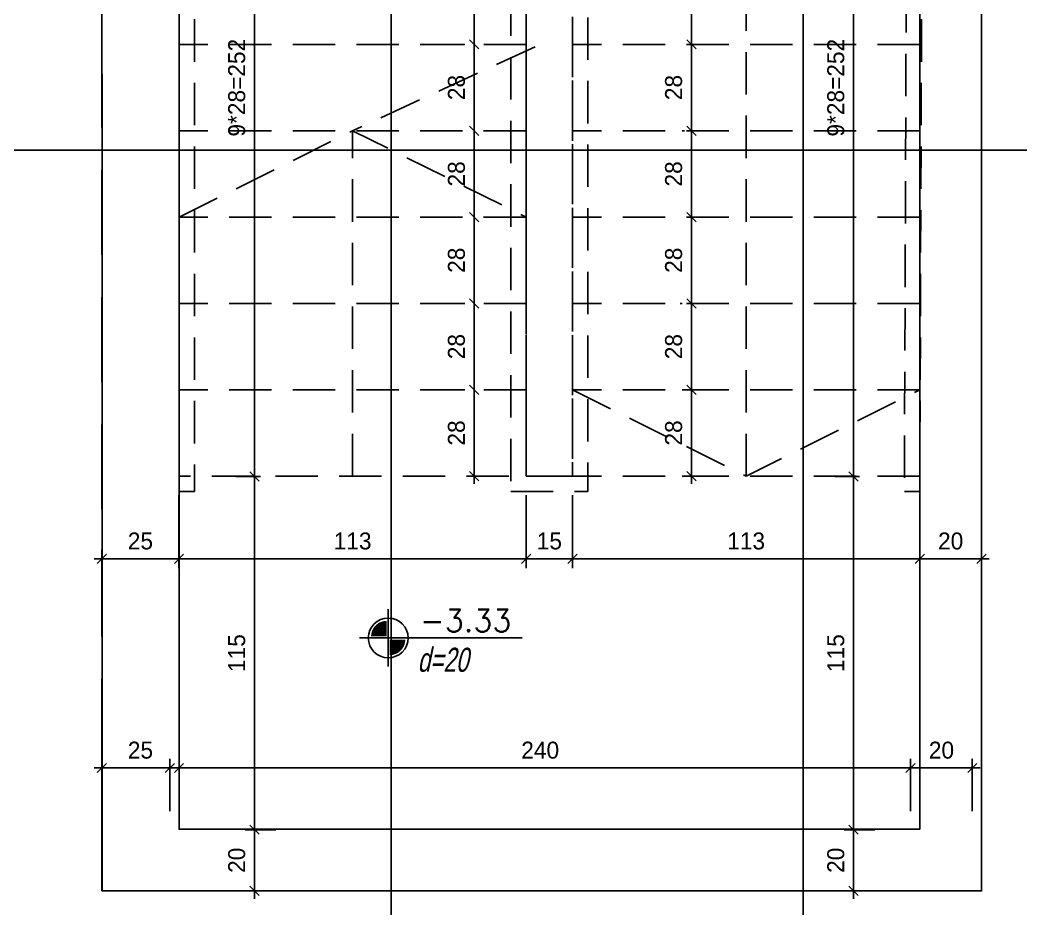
# Model space of a CAD drawing. Header units: inches. Extents: x -5298 to 11252, y 8210 to 22495.
# Drawn here: x 10126.1 to 10450.4, y 12667.8 to 12956 of the extents above; entities that cross this region are included whole.
import ezdxf
from ezdxf.enums import TextEntityAlignment as Align

# ---------------------------------------------------------------- set-up
doc = ezdxf.new("R2010")
doc.units = ezdxf.units.IN
doc.header["$LTSCALE"] = 55
doc.header["$MEASUREMENT"] = 0
doc.linetypes.add('DASHED2', pattern=[0.375, 0.25, -0.125])
doc.linetypes.add('HIDDEN', pattern=[0.375, 0.25, -0.125])
doc.layers.get('Defpoints').update_dxf_attribs({"color": 40})
for name, color, linetype in [('BEAM', 3, 'Continuous'), ('D7', 2, 'Continuous'), ('dim', 2, 'Continuous'), ('dim-50-v', 2, 'Continuous'), ('ENG_beton nifsak', 4, 'Continuous'), ('ENG_beton ole', 3, 'DASHED2'), ('V', 1, 'Continuous')]:
    doc.layers.add(name, color=color, linetype=linetype)
doc.styles.add('AA', font='hebtxt', dxfattribs={"width": 0.8, "oblique": 8})
doc.styles.add('HEBTXT', font='hebtxt-weld.shx')
doc.styles.add('ROMANS', font='romans')
doc.dimstyles.new('25', dxfattribs={"dimtxt": 5.5, "dimasz": 3, "dimexe": 3, "dimexo": 6, "dimgap": 3, "dimtad": 1, "dimdec": 0, "dimrnd": 0.5, "dimtxsty": 'HEBTXT', "dimblk1": 'OBLIQUE', "dimblk2": 'OBLIQUE', "dimsah": 1, "dimcen": 1, "dimdle": 2.5, "dimclre": 9, "dimclrt": 3, "dimazin": 3, "dimtfac": 1, "dimtdec": 0, "dimtix": 1, "dimtmove": 2, "dimatfit": 3, "dimldrblk": 'OBLIQUE'})

# ---------------------------------------------------------------- blocks, each defined once
blk = doc.blocks.new('_OBLIQUE')
at = {"color": 0, "linetype": 'ByBlock'}
blk.add_line((-0.5, -0.5), (0.5, 0.5), dxfattribs=at)
blk = doc.blocks.new('*D1580')
at = {"layer": 'Defpoints', "color": 0, "linetype": 'Continuous', "transparency": 16777216}
for p in [(10152.63, 12713.48), (10152.63, 12693.48), (10177.63, 12693.48)]:
    blk.add_point(p, dxfattribs=at)
at = {"layer": 'dim-50-v', "color": 9, "linetype": 'Continuous', "lineweight": -2, "transparency": 16777216}
for p, q in [((10152.63, 12699.48), (10152.63, 12716.48)), ((10177.63, 12699.48), (10177.63, 12716.48))]:
    blk.add_line(p, q, dxfattribs=at)
at = {"layer": 'dim-50-v', "color": 0, "linetype": 'Continuous', "lineweight": -2, "transparency": 16777216}
blk.add_line((10180.13, 12713.48), (10150.13, 12713.48), dxfattribs=at)
at = {"layer": 'dim-50-v', "color": 0, "linetype": 'Continuous', "lineweight": -2, "transparency": 16777216, "xscale": 3, "yscale": 3, "zscale": 3, "rotation": 180}
blk.add_blockref('_OBLIQUE', (10152.63, 12713.48), dxfattribs=at)
at = {"layer": 'dim-50-v', "color": 0, "linetype": 'Continuous', "lineweight": -2, "transparency": 16777216, "xscale": 3, "yscale": 3, "zscale": 3}
blk.add_blockref('_OBLIQUE', (10177.63, 12713.48), dxfattribs=at)
at = {"layer": 'dim-50-v', "color": 3, "linetype": 'Continuous', "transparency": 16777216, "insert": (10165.13, 12719.23), "char_height": 5.5, "attachment_point": 5, "style": 'HEBTXT'}
blk.add_mtext('\\A1;25', dxfattribs=at)
blk = doc.blocks.new('*D1581')
at = {"layer": 'Defpoints', "color": 0, "linetype": 'Continuous', "transparency": 16777216}
for p in [(10174.65, 12713.48), (10174.65, 12693.48, 0), (10414.65, 12693.48, 0)]:
    blk.add_point(p, dxfattribs=at)
at = {"layer": 'dim-50-v', "color": 9, "linetype": 'Continuous', "lineweight": -2, "transparency": 16777216}
for p, q in [((10174.65, 12699.48), (10174.65, 12716.48)), ((10414.65, 12699.48), (10414.65, 12716.48))]:
    blk.add_line(p, q, dxfattribs=at)
at = {"layer": 'dim-50-v', "color": 0, "linetype": 'Continuous', "lineweight": -2, "transparency": 16777216}
blk.add_line((10417.15, 12713.48), (10172.15, 12713.48), dxfattribs=at)
at = {"layer": 'dim-50-v', "color": 0, "linetype": 'Continuous', "lineweight": -2, "transparency": 16777216, "xscale": 3, "yscale": 3, "zscale": 3, "rotation": 180}
blk.add_blockref('_OBLIQUE', (10174.65, 12713.48), dxfattribs=at)
at = {"layer": 'dim-50-v', "color": 0, "linetype": 'Continuous', "lineweight": -2, "transparency": 16777216, "xscale": 3, "yscale": 3, "zscale": 3}
blk.add_blockref('_OBLIQUE', (10414.65, 12713.48), dxfattribs=at)
at = {"layer": 'dim-50-v', "color": 3, "linetype": 'Continuous', "transparency": 16777216, "insert": (10294.65, 12719.23), "char_height": 5.5, "attachment_point": 5, "style": 'HEBTXT'}
blk.add_mtext('\\A1;240', dxfattribs=at)
blk = doc.blocks.new('*D1582')
at = {"layer": 'Defpoints', "color": 0, "linetype": 'Continuous', "transparency": 16777216}
for p in [(10414.65, 12713.48), (10414.65, 12693.48, 0), (10434.65, 12693.48)]:
    blk.add_point(p, dxfattribs=at)
at = {"layer": 'dim-50-v', "color": 9, "linetype": 'Continuous', "lineweight": -2, "transparency": 16777216}
for p, q in [((10414.65, 12699.48), (10414.65, 12716.48)), ((10434.65, 12699.48), (10434.65, 12716.48))]:
    blk.add_line(p, q, dxfattribs=at)
at = {"layer": 'dim-50-v', "color": 0, "linetype": 'Continuous', "lineweight": -2, "transparency": 16777216}
blk.add_line((10437.15, 12713.48), (10412.15, 12713.48), dxfattribs=at)
at = {"layer": 'dim-50-v', "color": 0, "linetype": 'Continuous', "lineweight": -2, "transparency": 16777216, "xscale": 3, "yscale": 3, "zscale": 3, "rotation": 180}
blk.add_blockref('_OBLIQUE', (10414.65, 12713.48), dxfattribs=at)
at = {"layer": 'dim-50-v', "color": 0, "linetype": 'Continuous', "lineweight": -2, "transparency": 16777216, "xscale": 3, "yscale": 3, "zscale": 3}
blk.add_blockref('_OBLIQUE', (10434.65, 12713.48), dxfattribs=at)
at = {"layer": 'dim-50-v', "color": 3, "linetype": 'Continuous', "transparency": 16777216, "insert": (10424.65, 12719.23), "char_height": 5.5, "attachment_point": 5, "style": 'HEBTXT'}
blk.add_mtext('\\A1;20', dxfattribs=at)
blk = doc.blocks.new('*D1583')
at = {"layer": 'Defpoints', "color": 0, "linetype": 'Continuous', "transparency": 16777216}
for p in [(10396.18, 13060.11, 0), (10396.18, 13060.11), (10396.18, 12807.98)]:
    blk.add_point(p, dxfattribs=at)
at = {"layer": 'dim-50-v', "color": 0, "linetype": 'Continuous', "lineweight": -2, "transparency": 16777216}
blk.add_line((10396.18, 12805.48), (10396.18, 13062.61), dxfattribs=at)
at = {"layer": 'dim-50-v', "color": 9, "linetype": 'Continuous', "lineweight": -2, "transparency": 16777216}
for p, q in [((10402.18, 13060.11), (10399.18, 13060.11)), ((10390.18, 12807.98), (10393.18, 12807.98))]:
    blk.add_line(p, q, dxfattribs=at)
at = {"layer": 'dim-50-v', "color": 0, "linetype": 'Continuous', "lineweight": -2, "transparency": 16777216, "xscale": 3, "yscale": 3, "zscale": 3}
for p, rotation in [((10396.18, 13060.11), 90), ((10396.18, 12807.98), 270)]:
    blk.add_blockref('_OBLIQUE', p, dxfattribs=dict(at, rotation=rotation))
at = {"layer": 'dim-50-v', "color": 3, "linetype": 'Continuous', "transparency": 16777216, "insert": (10390.43, 12934.05), "char_height": 5.5, "attachment_point": 5, "rotation": 90, "style": 'HEBTXT'}
blk.add_mtext('\\A1;9*28=252', dxfattribs=at)
blk = doc.blocks.new('*D1585')
at = {"layer": 'Defpoints', "color": 0, "linetype": 'Continuous', "transparency": 16777216}
for p in [(10404.1, 12807.98, 0), (10396.18, 12693.48), (10409.1, 12693.48, 0)]:
    blk.add_point(p, dxfattribs=at)
at = {"layer": 'dim-50-v', "color": 0, "linetype": 'Continuous', "lineweight": -2, "transparency": 16777216}
blk.add_line((10396.18, 12810.48), (10396.18, 12690.98), dxfattribs=at)
at = {"layer": 'dim-50-v', "color": 9, "linetype": 'Continuous', "lineweight": -2, "transparency": 16777216}
for p, q in [((10398.1, 12807.98), (10393.18, 12807.98)), ((10403.1, 12693.48), (10393.18, 12693.48))]:
    blk.add_line(p, q, dxfattribs=at)
at = {"layer": 'dim-50-v', "color": 0, "linetype": 'Continuous', "lineweight": -2, "transparency": 16777216, "xscale": 3, "yscale": 3, "zscale": 3}
for p, rotation in [((10396.18, 12807.98), 90), ((10396.18, 12693.48), 270)]:
    blk.add_blockref('_OBLIQUE', p, dxfattribs=dict(at, rotation=rotation))
at = {"layer": 'dim-50-v', "color": 3, "linetype": 'Continuous', "transparency": 16777216, "insert": (10390.43, 12750.73), "char_height": 5.5, "attachment_point": 5, "rotation": 90, "style": 'HEBTXT'}
blk.add_mtext('\\A1;115', dxfattribs=at)
blk = doc.blocks.new('*D1586')
at = {"layer": 'Defpoints', "color": 0, "linetype": 'Continuous', "transparency": 16777216}
for p in [(10202.09, 13060.11, 0), (10202.09, 13060.11), (10202.09, 12807.98)]:
    blk.add_point(p, dxfattribs=at)
at = {"layer": 'dim-50-v', "color": 0, "linetype": 'Continuous', "lineweight": -2, "transparency": 16777216}
blk.add_line((10202.09, 12805.48), (10202.09, 13062.61), dxfattribs=at)
at = {"layer": 'dim-50-v', "color": 9, "linetype": 'Continuous', "lineweight": -2, "transparency": 16777216}
for p, q in [((10208.09, 13060.11), (10205.09, 13060.11)), ((10196.09, 12807.98), (10199.09, 12807.98))]:
    blk.add_line(p, q, dxfattribs=at)
at = {"layer": 'dim-50-v', "color": 0, "linetype": 'Continuous', "lineweight": -2, "transparency": 16777216, "xscale": 3, "yscale": 3, "zscale": 3}
for p, rotation in [((10202.09, 13060.11), 90), ((10202.09, 12807.98), 270)]:
    blk.add_blockref('_OBLIQUE', p, dxfattribs=dict(at, rotation=rotation))
at = {"layer": 'dim-50-v', "color": 3, "linetype": 'Continuous', "transparency": 16777216, "insert": (10196.34, 12934.05), "char_height": 5.5, "attachment_point": 5, "rotation": 90, "style": 'HEBTXT'}
blk.add_mtext('\\A1;9*28=252', dxfattribs=at)
blk = doc.blocks.new('*D1588')
at = {"layer": 'Defpoints', "color": 0, "linetype": 'Continuous', "transparency": 16777216}
for p in [(10210, 12807.98, 0), (10202.09, 12693.48), (10215.01, 12693.48, 0)]:
    blk.add_point(p, dxfattribs=at)
at = {"layer": 'dim-50-v', "color": 0, "linetype": 'Continuous', "lineweight": -2, "transparency": 16777216}
blk.add_line((10202.09, 12810.48), (10202.09, 12690.98), dxfattribs=at)
at = {"layer": 'dim-50-v', "color": 9, "linetype": 'Continuous', "lineweight": -2, "transparency": 16777216}
for p, q in [((10204, 12807.98), (10199.09, 12807.98)), ((10209.01, 12693.48), (10199.09, 12693.48))]:
    blk.add_line(p, q, dxfattribs=at)
at = {"layer": 'dim-50-v', "color": 0, "linetype": 'Continuous', "lineweight": -2, "transparency": 16777216, "xscale": 3, "yscale": 3, "zscale": 3}
for p, rotation in [((10202.09, 12807.98), 90), ((10202.09, 12693.48), 270)]:
    blk.add_blockref('_OBLIQUE', p, dxfattribs=dict(at, rotation=rotation))
at = {"layer": 'dim-50-v', "color": 3, "linetype": 'Continuous', "transparency": 16777216, "insert": (10196.34, 12750.73), "char_height": 5.5, "attachment_point": 5, "rotation": 90, "style": 'HEBTXT'}
blk.add_mtext('\\A1;115', dxfattribs=at)
blk = doc.blocks.new('*D1589')
at = {"layer": 'Defpoints', "color": 0, "linetype": 'Continuous', "transparency": 16777216}
for p in [(10177.62, 12807.98, 0), (10152.63, 12781.3), (10152.63, 12761.3)]:
    blk.add_point(p, dxfattribs=at)
at = {"layer": 'dim-50-v', "color": 9, "linetype": 'Continuous', "lineweight": -2, "transparency": 16777216}
for p, q in [((10177.62, 12801.98), (10177.62, 12778.3)), ((10152.63, 12767.3), (10152.63, 12784.3))]:
    blk.add_line(p, q, dxfattribs=at)
at = {"layer": 'dim-50-v', "color": 0, "linetype": 'Continuous', "lineweight": -2, "transparency": 16777216}
blk.add_line((10180.12, 12781.3), (10150.13, 12781.3), dxfattribs=at)
at = {"layer": 'dim-50-v', "color": 0, "linetype": 'Continuous', "lineweight": -2, "transparency": 16777216, "xscale": 3, "yscale": 3, "zscale": 3, "rotation": 180}
blk.add_blockref('_OBLIQUE', (10152.63, 12781.3), dxfattribs=at)
at = {"layer": 'dim-50-v', "color": 0, "linetype": 'Continuous', "lineweight": -2, "transparency": 16777216, "xscale": 3, "yscale": 3, "zscale": 3}
blk.add_blockref('_OBLIQUE', (10177.62, 12781.3), dxfattribs=at)
at = {"layer": 'dim-50-v', "color": 3, "linetype": 'Continuous', "transparency": 16777216, "insert": (10165.12, 12787.05), "char_height": 5.5, "attachment_point": 5, "style": 'HEBTXT'}
blk.add_mtext('\\A1;25', dxfattribs=at)
blk = doc.blocks.new('*D1590')
at = {"layer": 'Defpoints', "color": 0, "linetype": 'Continuous', "transparency": 16777216}
for p in [(10177.62, 12807.98, 0), (10290.12, 12807.98, 0), (10177.62, 12781.3)]:
    blk.add_point(p, dxfattribs=at)
at = {"layer": 'dim-50-v', "color": 9, "linetype": 'Continuous', "lineweight": -2, "transparency": 16777216}
for p, q in [((10177.62, 12801.98), (10177.62, 12778.3)), ((10290.12, 12801.98), (10290.12, 12778.3))]:
    blk.add_line(p, q, dxfattribs=at)
at = {"layer": 'dim-50-v', "color": 0, "linetype": 'Continuous', "lineweight": -2, "transparency": 16777216}
blk.add_line((10292.62, 12781.3), (10175.12, 12781.3), dxfattribs=at)
at = {"layer": 'dim-50-v', "color": 0, "linetype": 'Continuous', "lineweight": -2, "transparency": 16777216, "xscale": 3, "yscale": 3, "zscale": 3, "rotation": 180}
blk.add_blockref('_OBLIQUE', (10177.62, 12781.3), dxfattribs=at)
at = {"layer": 'dim-50-v', "color": 0, "linetype": 'Continuous', "lineweight": -2, "transparency": 16777216, "xscale": 3, "yscale": 3, "zscale": 3}
blk.add_blockref('_OBLIQUE', (10290.12, 12781.3), dxfattribs=at)
at = {"layer": 'dim-50-v', "color": 3, "linetype": 'Continuous', "transparency": 16777216, "insert": (10233.87, 12787.05), "char_height": 5.5, "attachment_point": 5, "style": 'HEBTXT'}
blk.add_mtext('\\A1;113', dxfattribs=at)
blk = doc.blocks.new('*D1591')
at = {"layer": 'Defpoints', "color": 0, "linetype": 'Continuous', "transparency": 16777216}
for p in [(10417.63, 12807.98, 0), (10417.63, 12781.3), (10437.63, 12761.3)]:
    blk.add_point(p, dxfattribs=at)
at = {"layer": 'dim-50-v', "color": 9, "linetype": 'Continuous', "lineweight": -2, "transparency": 16777216}
for p, q in [((10417.63, 12801.98), (10417.63, 12778.3)), ((10437.63, 12767.3), (10437.63, 12784.3))]:
    blk.add_line(p, q, dxfattribs=at)
at = {"layer": 'dim-50-v', "color": 0, "linetype": 'Continuous', "lineweight": -2, "transparency": 16777216}
blk.add_line((10440.13, 12781.3), (10415.13, 12781.3), dxfattribs=at)
at = {"layer": 'dim-50-v', "color": 0, "linetype": 'Continuous', "lineweight": -2, "transparency": 16777216, "xscale": 3, "yscale": 3, "zscale": 3, "rotation": 180}
blk.add_blockref('_OBLIQUE', (10417.63, 12781.3), dxfattribs=at)
at = {"layer": 'dim-50-v', "color": 0, "linetype": 'Continuous', "lineweight": -2, "transparency": 16777216, "xscale": 3, "yscale": 3, "zscale": 3}
blk.add_blockref('_OBLIQUE', (10437.63, 12781.3), dxfattribs=at)
at = {"layer": 'dim-50-v', "color": 3, "linetype": 'Continuous', "transparency": 16777216, "insert": (10427.63, 12787.05), "char_height": 5.5, "attachment_point": 5, "style": 'HEBTXT'}
blk.add_mtext('\\A1;20', dxfattribs=at)
blk = doc.blocks.new('*D1592')
at = {"layer": 'Defpoints', "color": 0, "linetype": 'Continuous', "transparency": 16777216}
for p in [(10290.12, 12807.98, 0), (10305.12, 12807.98, 0), (10305.12, 12781.3)]:
    blk.add_point(p, dxfattribs=at)
at = {"layer": 'dim-50-v', "color": 9, "linetype": 'Continuous', "lineweight": -2, "transparency": 16777216}
for p, q in [((10290.12, 12801.98), (10290.12, 12778.3)), ((10305.12, 12801.98), (10305.12, 12778.3))]:
    blk.add_line(p, q, dxfattribs=at)
at = {"layer": 'dim-50-v', "color": 0, "linetype": 'Continuous', "lineweight": -2, "transparency": 16777216}
blk.add_line((10287.62, 12781.3), (10307.62, 12781.3), dxfattribs=at)
at = {"layer": 'dim-50-v', "color": 0, "linetype": 'Continuous', "lineweight": -2, "transparency": 16777216, "xscale": 3, "yscale": 3, "zscale": 3, "rotation": 180}
blk.add_blockref('_OBLIQUE', (10290.12, 12781.3), dxfattribs=at)
at = {"layer": 'dim-50-v', "color": 0, "linetype": 'Continuous', "lineweight": -2, "transparency": 16777216, "xscale": 3, "yscale": 3, "zscale": 3}
blk.add_blockref('_OBLIQUE', (10305.12, 12781.3), dxfattribs=at)
at = {"layer": 'dim-50-v', "color": 3, "linetype": 'Continuous', "transparency": 16777216, "insert": (10297.62, 12787.05), "char_height": 5.5, "attachment_point": 5, "style": 'HEBTXT'}
blk.add_mtext('\\A1;15', dxfattribs=at)
blk = doc.blocks.new('*D1593')
at = {"layer": 'Defpoints', "color": 0, "linetype": 'Continuous', "transparency": 16777216}
for p in [(10305.12, 12807.98, 0), (10417.63, 12807.98, 0), (10417.63, 12781.3)]:
    blk.add_point(p, dxfattribs=at)
at = {"layer": 'dim-50-v', "color": 9, "linetype": 'Continuous', "lineweight": -2, "transparency": 16777216}
for p, q in [((10305.12, 12801.98), (10305.12, 12778.3)), ((10417.63, 12801.98), (10417.63, 12778.3))]:
    blk.add_line(p, q, dxfattribs=at)
at = {"layer": 'dim-50-v', "color": 0, "linetype": 'Continuous', "lineweight": -2, "transparency": 16777216}
blk.add_line((10302.62, 12781.3), (10420.13, 12781.3), dxfattribs=at)
at = {"layer": 'dim-50-v', "color": 0, "linetype": 'Continuous', "lineweight": -2, "transparency": 16777216, "xscale": 3, "yscale": 3, "zscale": 3, "rotation": 180}
blk.add_blockref('_OBLIQUE', (10305.12, 12781.3), dxfattribs=at)
at = {"layer": 'dim-50-v', "color": 0, "linetype": 'Continuous', "lineweight": -2, "transparency": 16777216, "xscale": 3, "yscale": 3, "zscale": 3}
blk.add_blockref('_OBLIQUE', (10417.63, 12781.3), dxfattribs=at)
at = {"layer": 'dim-50-v', "color": 3, "linetype": 'Continuous', "transparency": 16777216, "insert": (10361.37, 12787.05), "char_height": 5.5, "attachment_point": 5, "style": 'HEBTXT'}
blk.add_mtext('\\A1;113', dxfattribs=at)
blk = doc.blocks.new('*D1594')
at = {"layer": 'Defpoints', "color": 0, "linetype": 'Continuous', "transparency": 16777216}
for p in [(10409.1, 12693.48, 0), (10394.49, 12673.61, 0), (10396.18, 12673.61)]:
    blk.add_point(p, dxfattribs=at)
at = {"layer": 'dim-50-v', "color": 9, "linetype": 'Continuous', "lineweight": -2, "transparency": 16777216}
for p, q in [((10403.1, 12693.48), (10393.18, 12693.48)), ((10400.49, 12673.61), (10399.18, 12673.61))]:
    blk.add_line(p, q, dxfattribs=at)
at = {"layer": 'dim-50-v', "color": 0, "linetype": 'Continuous', "lineweight": -2, "transparency": 16777216}
blk.add_line((10396.18, 12695.98), (10396.18, 12671.11), dxfattribs=at)
at = {"layer": 'dim-50-v', "color": 0, "linetype": 'Continuous', "lineweight": -2, "transparency": 16777216, "xscale": 3, "yscale": 3, "zscale": 3}
for p, rotation in [((10396.18, 12693.48), 90), ((10396.18, 12673.61), 270)]:
    blk.add_blockref('_OBLIQUE', p, dxfattribs=dict(at, rotation=rotation))
at = {"layer": 'dim-50-v', "color": 3, "linetype": 'Continuous', "transparency": 16777216, "insert": (10390.43, 12683.55), "char_height": 5.5, "attachment_point": 5, "rotation": 90, "style": 'HEBTXT'}
blk.add_mtext('\\A1;20', dxfattribs=at)
blk = doc.blocks.new('*D1596')
at = {"layer": 'Defpoints', "color": 0, "linetype": 'Continuous', "transparency": 16777216}
for p in [(10215.01, 12693.48, 0), (10194.8, 12673.61, 0), (10202.09, 12673.61)]:
    blk.add_point(p, dxfattribs=at)
at = {"layer": 'dim-50-v', "color": 9, "linetype": 'Continuous', "lineweight": -2, "transparency": 16777216}
for p, q in [((10209.01, 12693.48), (10199.09, 12693.48)), ((10200.8, 12673.61), (10205.09, 12673.61))]:
    blk.add_line(p, q, dxfattribs=at)
at = {"layer": 'dim-50-v', "color": 0, "linetype": 'Continuous', "lineweight": -2, "transparency": 16777216}
blk.add_line((10202.09, 12695.98), (10202.09, 12671.11), dxfattribs=at)
at = {"layer": 'dim-50-v', "color": 0, "linetype": 'Continuous', "lineweight": -2, "transparency": 16777216, "xscale": 3, "yscale": 3, "zscale": 3}
for p, rotation in [((10202.09, 12693.48), 90), ((10202.09, 12673.61), 270)]:
    blk.add_blockref('_OBLIQUE', p, dxfattribs=dict(at, rotation=rotation))
at = {"layer": 'dim-50-v', "color": 3, "linetype": 'Continuous', "transparency": 16777216, "insert": (10196.34, 12683.55), "char_height": 5.5, "attachment_point": 5, "rotation": 90, "style": 'HEBTXT'}
blk.add_mtext('\\A1;20', dxfattribs=at)
blk = doc.blocks.new('*D1565')
at = {"layer": 'Defpoints', "color": 0, "linetype": 'Continuous', "transparency": 16777216}
for p in [(10273.28, 12976.11, 0), (10273.28, 12948.11, 0), (10273.28, 12948.11)]:
    blk.add_point(p, dxfattribs=at)
at = {"layer": 'dim-50-v', "color": 9, "linetype": 'Continuous', "lineweight": -2, "transparency": 16777216}
for p, q in [((10267.28, 12976.11), (10270.28, 12976.11)), ((10267.28, 12948.11), (10270.28, 12948.11))]:
    blk.add_line(p, q, dxfattribs=at)
at = {"layer": 'dim-50-v', "color": 0, "linetype": 'Continuous', "lineweight": -2, "transparency": 16777216}
blk.add_line((10273.28, 12978.61), (10273.28, 12945.61), dxfattribs=at)
at = {"layer": 'dim-50-v', "color": 0, "linetype": 'Continuous', "lineweight": -2, "transparency": 16777216, "xscale": 3, "yscale": 3, "zscale": 3}
for p, rotation in [((10273.28, 12976.11), 90), ((10273.28, 12948.11), 270)]:
    blk.add_blockref('_OBLIQUE', p, dxfattribs=dict(at, rotation=rotation))
at = {"layer": 'dim-50-v', "color": 3, "linetype": 'Continuous', "transparency": 16777216, "insert": (10267.53, 12962.11), "char_height": 5.5, "attachment_point": 5, "rotation": 90, "style": 'HEBTXT'}
blk.add_mtext('\\A1;28', dxfattribs=at)
blk = doc.blocks.new('*D1566')
at = {"layer": 'Defpoints', "color": 0, "linetype": 'Continuous', "transparency": 16777216}
for p in [(10273.28, 12948.11, 0), (10271.13, 12920.11, 0), (10273.28, 12920.11)]:
    blk.add_point(p, dxfattribs=at)
at = {"layer": 'dim-50-v', "color": 0, "linetype": 'Continuous', "lineweight": -2, "transparency": 16777216}
blk.add_line((10273.28, 12950.61), (10273.28, 12917.61), dxfattribs=at)
at = {"layer": 'dim-50-v', "color": 9, "linetype": 'Continuous', "lineweight": -2, "transparency": 16777216}
for p, q in [((10267.28, 12948.11), (10270.28, 12948.11)), ((10277.13, 12920.11), (10276.28, 12920.11))]:
    blk.add_line(p, q, dxfattribs=at)
at = {"layer": 'dim-50-v', "color": 0, "linetype": 'Continuous', "lineweight": -2, "transparency": 16777216, "xscale": 3, "yscale": 3, "zscale": 3}
for p, rotation in [((10273.28, 12948.11), 90), ((10273.28, 12920.11), 270)]:
    blk.add_blockref('_OBLIQUE', p, dxfattribs=dict(at, rotation=rotation))
at = {"layer": 'dim-50-v', "color": 3, "linetype": 'Continuous', "transparency": 16777216, "insert": (10267.53, 12934.11), "char_height": 5.5, "attachment_point": 5, "rotation": 90, "style": 'HEBTXT'}
blk.add_mtext('\\A1;28', dxfattribs=at)
blk = doc.blocks.new('*D1567')
at = {"layer": 'Defpoints', "color": 0, "linetype": 'Continuous', "transparency": 16777216}
for p in [(10271.13, 12920.11, 0), (10270.36, 12892.11, 0), (10273.28, 12892.11)]:
    blk.add_point(p, dxfattribs=at)
at = {"layer": 'dim-50-v', "color": 0, "linetype": 'Continuous', "lineweight": -2, "transparency": 16777216}
blk.add_line((10273.28, 12922.61), (10273.28, 12889.61), dxfattribs=at)
at = {"layer": 'dim-50-v', "color": 9, "linetype": 'Continuous', "lineweight": -2, "transparency": 16777216}
for p, q in [((10277.13, 12920.11), (10276.28, 12920.11)), ((10276.36, 12892.11), (10276.28, 12892.11))]:
    blk.add_line(p, q, dxfattribs=at)
at = {"layer": 'dim-50-v', "color": 0, "linetype": 'Continuous', "lineweight": -2, "transparency": 16777216, "xscale": 3, "yscale": 3, "zscale": 3}
for p, rotation in [((10273.28, 12920.11), 90), ((10273.28, 12892.11), 270)]:
    blk.add_blockref('_OBLIQUE', p, dxfattribs=dict(at, rotation=rotation))
at = {"layer": 'dim-50-v', "color": 3, "linetype": 'Continuous', "transparency": 16777216, "insert": (10267.53, 12906.11), "char_height": 5.5, "attachment_point": 5, "rotation": 90, "style": 'HEBTXT'}
blk.add_mtext('\\A1;28', dxfattribs=at)
blk = doc.blocks.new('*D1568')
at = {"layer": 'Defpoints', "color": 0, "linetype": 'Continuous', "transparency": 16777216}
for p in [(10270.36, 12892.11, 0), (10273.28, 12864.11, 0), (10273.28, 12864.11)]:
    blk.add_point(p, dxfattribs=at)
at = {"layer": 'dim-50-v', "color": 0, "linetype": 'Continuous', "lineweight": -2, "transparency": 16777216}
blk.add_line((10273.28, 12894.61), (10273.28, 12861.61), dxfattribs=at)
at = {"layer": 'dim-50-v', "color": 9, "linetype": 'Continuous', "lineweight": -2, "transparency": 16777216}
for p, q in [((10276.36, 12892.11), (10276.28, 12892.11)), ((10267.28, 12864.11), (10270.28, 12864.11))]:
    blk.add_line(p, q, dxfattribs=at)
at = {"layer": 'dim-50-v', "color": 0, "linetype": 'Continuous', "lineweight": -2, "transparency": 16777216, "xscale": 3, "yscale": 3, "zscale": 3}
for p, rotation in [((10273.28, 12892.11), 90), ((10273.28, 12864.11), 270)]:
    blk.add_blockref('_OBLIQUE', p, dxfattribs=dict(at, rotation=rotation))
at = {"layer": 'dim-50-v', "color": 3, "linetype": 'Continuous', "transparency": 16777216, "insert": (10267.53, 12878.11), "char_height": 5.5, "attachment_point": 5, "rotation": 90, "style": 'HEBTXT'}
blk.add_mtext('\\A1;28', dxfattribs=at)
blk = doc.blocks.new('*D1569')
at = {"layer": 'Defpoints', "color": 0, "linetype": 'Continuous', "transparency": 16777216}
for p in [(10273.28, 12864.11, 0), (10273.28, 12836.11, 0), (10273.28, 12836.11)]:
    blk.add_point(p, dxfattribs=at)
at = {"layer": 'dim-50-v', "color": 0, "linetype": 'Continuous', "lineweight": -2, "transparency": 16777216}
blk.add_line((10273.28, 12866.61), (10273.28, 12833.61), dxfattribs=at)
at = {"layer": 'dim-50-v', "color": 9, "linetype": 'Continuous', "lineweight": -2, "transparency": 16777216}
for p, q in [((10267.28, 12864.11), (10270.28, 12864.11)), ((10267.28, 12836.11), (10270.28, 12836.11))]:
    blk.add_line(p, q, dxfattribs=at)
at = {"layer": 'dim-50-v', "color": 0, "linetype": 'Continuous', "lineweight": -2, "transparency": 16777216, "xscale": 3, "yscale": 3, "zscale": 3}
for p, rotation in [((10273.28, 12864.11), 90), ((10273.28, 12836.11), 270)]:
    blk.add_blockref('_OBLIQUE', p, dxfattribs=dict(at, rotation=rotation))
at = {"layer": 'dim-50-v', "color": 3, "linetype": 'Continuous', "transparency": 16777216, "insert": (10267.53, 12850.11), "char_height": 5.5, "attachment_point": 5, "rotation": 90, "style": 'HEBTXT'}
blk.add_mtext('\\A1;28', dxfattribs=at)
blk = doc.blocks.new('*D1570')
at = {"layer": 'Defpoints', "color": 0, "linetype": 'Continuous', "transparency": 16777216}
for p in [(10273.28, 12836.11, 0), (10270.28, 12808.11, 0), (10273.28, 12808.11)]:
    blk.add_point(p, dxfattribs=at)
at = {"layer": 'dim-50-v', "color": 9, "linetype": 'Continuous', "lineweight": -2, "transparency": 16777216}
blk.add_line((10267.28, 12836.11), (10270.28, 12836.11), dxfattribs=at)
at = {"layer": 'dim-50-v', "color": 0, "linetype": 'Continuous', "lineweight": -2, "transparency": 16777216}
blk.add_line((10273.28, 12838.61), (10273.28, 12805.61), dxfattribs=at)
at = {"layer": 'dim-50-v', "color": 0, "linetype": 'Continuous', "lineweight": -2, "transparency": 16777216, "xscale": 3, "yscale": 3, "zscale": 3}
for p, rotation in [((10273.28, 12836.11), 90), ((10273.28, 12808.11), 270)]:
    blk.add_blockref('_OBLIQUE', p, dxfattribs=dict(at, rotation=rotation))
at = {"layer": 'dim-50-v', "color": 3, "linetype": 'Continuous', "transparency": 16777216, "insert": (10267.53, 12822.11), "char_height": 5.5, "attachment_point": 5, "rotation": 90, "style": 'HEBTXT'}
blk.add_mtext('\\A1;28', dxfattribs=at)
blk = doc.blocks.new('*D1573')
at = {"layer": 'Defpoints', "color": 0, "linetype": 'Continuous', "transparency": 16777216}
for p in [(10344.38, 12976.11, 0), (10343.64, 12948.11, 0), (10343.64, 12948.11)]:
    blk.add_point(p, dxfattribs=at)
at = {"layer": 'dim-50-v', "color": 9, "linetype": 'Continuous', "lineweight": -2, "transparency": 16777216}
for p, q in [((10338.38, 12976.11), (10340.64, 12976.11)), ((10349.64, 12948.11), (10346.64, 12948.11))]:
    blk.add_line(p, q, dxfattribs=at)
at = {"layer": 'dim-50-v', "color": 0, "linetype": 'Continuous', "lineweight": -2, "transparency": 16777216}
blk.add_line((10343.64, 12978.61), (10343.64, 12945.61), dxfattribs=at)
at = {"layer": 'dim-50-v', "color": 0, "linetype": 'Continuous', "lineweight": -2, "transparency": 16777216, "xscale": 3, "yscale": 3, "zscale": 3}
for p, rotation in [((10343.64, 12976.11), 90), ((10343.64, 12948.11), 270)]:
    blk.add_blockref('_OBLIQUE', p, dxfattribs=dict(at, rotation=rotation))
at = {"layer": 'dim-50-v', "color": 3, "linetype": 'Continuous', "transparency": 16777216, "insert": (10337.89, 12962.11), "char_height": 5.5, "attachment_point": 5, "rotation": 90, "style": 'HEBTXT'}
blk.add_mtext('\\A1;28', dxfattribs=at)
blk = doc.blocks.new('*D1574')
at = {"layer": 'Defpoints', "color": 0, "linetype": 'Continuous', "transparency": 16777216}
for p in [(10343.64, 12948.11, 0), (10343.64, 12920.11), (10347.45, 12920.11, 0)]:
    blk.add_point(p, dxfattribs=at)
at = {"layer": 'dim-50-v', "color": 0, "linetype": 'Continuous', "lineweight": -2, "transparency": 16777216}
blk.add_line((10343.64, 12950.61), (10343.64, 12917.61), dxfattribs=at)
at = {"layer": 'dim-50-v', "color": 9, "linetype": 'Continuous', "lineweight": -2, "transparency": 16777216}
for p, q in [((10349.64, 12948.11), (10346.64, 12948.11)), ((10341.45, 12920.11), (10340.64, 12920.11))]:
    blk.add_line(p, q, dxfattribs=at)
at = {"layer": 'dim-50-v', "color": 0, "linetype": 'Continuous', "lineweight": -2, "transparency": 16777216, "xscale": 3, "yscale": 3, "zscale": 3}
for p, rotation in [((10343.64, 12948.11), 90), ((10343.64, 12920.11), 270)]:
    blk.add_blockref('_OBLIQUE', p, dxfattribs=dict(at, rotation=rotation))
at = {"layer": 'dim-50-v', "color": 3, "linetype": 'Continuous', "transparency": 16777216, "insert": (10337.89, 12934.11), "char_height": 5.5, "attachment_point": 5, "rotation": 90, "style": 'HEBTXT'}
blk.add_mtext('\\A1;28', dxfattribs=at)
blk = doc.blocks.new('*D1575')
at = {"layer": 'Defpoints', "color": 0, "linetype": 'Continuous', "transparency": 16777216}
for p in [(10347.45, 12920.11, 0), (10343.64, 12892.11, 0), (10343.64, 12892.11)]:
    blk.add_point(p, dxfattribs=at)
at = {"layer": 'dim-50-v', "color": 0, "linetype": 'Continuous', "lineweight": -2, "transparency": 16777216}
blk.add_line((10343.64, 12922.61), (10343.64, 12889.61), dxfattribs=at)
at = {"layer": 'dim-50-v', "color": 9, "linetype": 'Continuous', "lineweight": -2, "transparency": 16777216}
for p, q in [((10341.45, 12920.11), (10340.64, 12920.11)), ((10349.64, 12892.11), (10346.64, 12892.11))]:
    blk.add_line(p, q, dxfattribs=at)
at = {"layer": 'dim-50-v', "color": 0, "linetype": 'Continuous', "lineweight": -2, "transparency": 16777216, "xscale": 3, "yscale": 3, "zscale": 3}
for p, rotation in [((10343.64, 12920.11), 90), ((10343.64, 12892.11), 270)]:
    blk.add_blockref('_OBLIQUE', p, dxfattribs=dict(at, rotation=rotation))
at = {"layer": 'dim-50-v', "color": 3, "linetype": 'Continuous', "transparency": 16777216, "insert": (10337.89, 12906.11), "char_height": 5.5, "attachment_point": 5, "rotation": 90, "style": 'HEBTXT'}
blk.add_mtext('\\A1;28', dxfattribs=at)
blk = doc.blocks.new('*D1576')
at = {"layer": 'Defpoints', "color": 0, "linetype": 'Continuous', "transparency": 16777216}
for p in [(10343.64, 12892.11, 0), (10343.64, 12864.11), (10345.95, 12864.11, 0)]:
    blk.add_point(p, dxfattribs=at)
at = {"layer": 'dim-50-v', "color": 0, "linetype": 'Continuous', "lineweight": -2, "transparency": 16777216}
blk.add_line((10343.64, 12894.61), (10343.64, 12861.61), dxfattribs=at)
at = {"layer": 'dim-50-v', "color": 9, "linetype": 'Continuous', "lineweight": -2, "transparency": 16777216}
for p, q in [((10349.64, 12892.11), (10346.64, 12892.11)), ((10339.95, 12864.11), (10340.64, 12864.11))]:
    blk.add_line(p, q, dxfattribs=at)
at = {"layer": 'dim-50-v', "color": 0, "linetype": 'Continuous', "lineweight": -2, "transparency": 16777216, "xscale": 3, "yscale": 3, "zscale": 3}
for p, rotation in [((10343.64, 12892.11), 90), ((10343.64, 12864.11), 270)]:
    blk.add_blockref('_OBLIQUE', p, dxfattribs=dict(at, rotation=rotation))
at = {"layer": 'dim-50-v', "color": 3, "linetype": 'Continuous', "transparency": 16777216, "insert": (10337.89, 12878.11), "char_height": 5.5, "attachment_point": 5, "rotation": 90, "style": 'HEBTXT'}
blk.add_mtext('\\A1;28', dxfattribs=at)
blk = doc.blocks.new('*D1577')
at = {"layer": 'Defpoints', "color": 0, "linetype": 'Continuous', "transparency": 16777216}
for p in [(10348.23, 12836.11, 0), (10343.64, 12808.11), (10348.17, 12808.11, 0)]:
    blk.add_point(p, dxfattribs=at)
at = {"layer": 'dim-50-v', "color": 9, "linetype": 'Continuous', "lineweight": -2, "transparency": 16777216}
for p, q in [((10342.23, 12836.11), (10340.64, 12836.11)), ((10342.17, 12808.11), (10340.64, 12808.11))]:
    blk.add_line(p, q, dxfattribs=at)
at = {"layer": 'dim-50-v', "color": 0, "linetype": 'Continuous', "lineweight": -2, "transparency": 16777216}
blk.add_line((10343.64, 12838.61), (10343.64, 12805.61), dxfattribs=at)
at = {"layer": 'dim-50-v', "color": 0, "linetype": 'Continuous', "lineweight": -2, "transparency": 16777216, "xscale": 3, "yscale": 3, "zscale": 3}
for p, rotation in [((10343.64, 12836.11), 90), ((10343.64, 12808.11), 270)]:
    blk.add_blockref('_OBLIQUE', p, dxfattribs=dict(at, rotation=rotation))
at = {"layer": 'dim-50-v', "color": 3, "linetype": 'Continuous', "transparency": 16777216, "insert": (10337.89, 12822.11), "char_height": 5.5, "attachment_point": 5, "rotation": 90, "style": 'HEBTXT'}
blk.add_mtext('\\A1;28', dxfattribs=at)
blk = doc.blocks.new('*D1579')
at = {"layer": 'Defpoints', "color": 0, "linetype": 'Continuous', "transparency": 16777216}
for p in [(10343.64, 12864.11), (10343.64, 12864.11), (10348.23, 12836.11, 0)]:
    blk.add_point(p, dxfattribs=at)
at = {"layer": 'dim-50-v', "color": 0, "linetype": 'Continuous', "lineweight": -2, "transparency": 16777216}
blk.add_line((10343.64, 12833.61), (10343.64, 12866.61), dxfattribs=at)
at = {"layer": 'dim-50-v', "color": 9, "linetype": 'Continuous', "lineweight": -2, "transparency": 16777216}
for p, q in [((10349.64, 12864.11), (10346.64, 12864.11)), ((10342.23, 12836.11), (10340.64, 12836.11))]:
    blk.add_line(p, q, dxfattribs=at)
at = {"layer": 'dim-50-v', "color": 0, "linetype": 'Continuous', "lineweight": -2, "transparency": 16777216, "xscale": 3, "yscale": 3, "zscale": 3}
for p, rotation in [((10343.64, 12864.11), 90), ((10343.64, 12836.11), 270)]:
    blk.add_blockref('_OBLIQUE', p, dxfattribs=dict(at, rotation=rotation))
at = {"layer": 'dim-50-v', "color": 3, "linetype": 'Continuous', "transparency": 16777216, "insert": (10337.89, 12850.11), "char_height": 5.5, "attachment_point": 5, "rotation": 90, "style": 'HEBTXT'}
blk.add_mtext('\\A1;28', dxfattribs=at)
blk = doc.blocks.new('sdgfd')
at = {"layer": 'BEAM', "linetype": 'Continuous'}
blk.add_lwpolyline([(12009.59, 13427), (12114.59, 13427), (12114.59, 13407.02), (12009.59, 13407.02)], close=True, dxfattribs=at)
at = {"layer": 'ENG_beton nifsak', "ltscale": 5}
blk.add_lwpolyline([(12009.59, 13407.02), (12009.59, 13427), (11856.04, 13427), (11856.1, 12897.02), (12141.05, 12897.02), (12141.04, 13427.02), (12114.59, 13427.02), (12114.59, 13407.02), (12121.04, 13407.02), (12121.05, 12917.02), (11881.05, 12917.02), (11881.05, 13407)], close=True, dxfattribs=at)
blk = doc.blocks.new('PL')
at = {"linetype": 'ByBlock'}
for p, q in [((0, -0.2583), (0, 0.2583)), ((-0.2583, 0), (1.2044, 0))]:
    blk.add_line(p, q, dxfattribs=at)
at = {"color": 4, "const_width": 0.1404}
for points in [[(-0.014, 0.084, 0.414214), (-0.084, 0.014, 1)], [(0.014, -0.084, 0.414214), (0.084, -0.014, 1)]]:
    blk.add_lwpolyline(points, format="xyb", dxfattribs=at)
at = {"linetype": 'ByBlock'}
blk.add_circle((0, 0), 0.1793, dxfattribs=at)
at = {"style": 'ROMANS'}
blk.add_attdef('LEVEL', text='', height=0.2, dxfattribs=at).set_placement((0.6976, 0.1567), align=Align.MIDDLE)

msp = doc.modelspace()

# ---------------------------------------------------------------- linework, layer by layer
at = {"layer": 'BEAM', "color": 5}
for p, q in [((10246.353, 11513.244), (10246.353, 18236.017)), ((10379.847, 11513.244), (10379.847, 18236.017)), ((7576.475, 12913.822), (10780.328, 12913.822))]:
    msp.add_line(p, q, dxfattribs=at)
at = {"layer": 'ENG_beton ole', "ltscale": 2}
for p, q in [((10152.631, 12673.612), (10152.626, 13203.612)), ((10437.63, 12673.614), (10437.626, 13203.614)), ((10177.631, 12693.612), (10177.627, 13183.612)), ((10177.631, 12693.612), (10177.627, 13183.612)), ((10177.631, 12693.612), (10417.631, 12693.614)), ((10152.683, 12673.612, 0), (10437.63, 12673.614, 0))]:
    msp.add_line(p, q, dxfattribs=at)
at = {"layer": 'ENG_beton ole', "ltscale": 2, "extrusion": (4.90799e-09, 1.6471e-17, 1), "elevation": 0}
msp.add_lwpolyline([(10411.176, 13183.614), (10417.627, 13183.614), (10417.631, 12693.614)], dxfattribs=at)
at = {"layer": 'V', "linetype": 'HIDDEN'}
for p, q in [((10290.129, 13060.114, 0), (10290.131, 12808.114, 0)), ((10305.129, 13060.114, 0), (10305.131, 12808.114, 0)), ((10290.13, 12948.114, 0), (10177.63, 12948.113, 0)), ((10417.63, 12948.115, 0), (10305.13, 12948.114, 0)), ((10290.13, 12920.114, 0), (10177.63, 12920.113, 0)), ((10417.63, 12920.115, 0), (10305.13, 12920.114, 0)), ((10290.13, 12892.114, 0), (10177.63, 12892.113, 0)), ((10417.63, 12892.115, 0), (10305.13, 12892.114, 0)), ((10290.131, 12864.114, 0), (10177.631, 12864.113, 0)), ((10417.631, 12864.115, 0), (10305.131, 12864.114, 0)), ((10290.131, 12836.114, 0), (10177.631, 12836.113, 0)), ((10417.631, 12836.115, 0), (10305.131, 12836.114, 0)), ((10305.131, 12808.114, 0), (10177.631, 12808.113, 0)), ((10417.631, 12808.115, 0), (10305.131, 12808.114, 0))]:
    msp.add_line(p, q, dxfattribs=at)
at = {"layer": 'V', "linetype": 'HIDDEN', "elevation": 0, "flags": 128}
for points in [[(10177.631, 12803.113), (10182.631, 12803.113), (10182.631, 13065.113), (10177.631, 13065.113)], [(10285.127, 12803.115), (10310.127, 12803.115), (10310.127, 13065.114), (10285.127, 13065.114)], [(10412.627, 12803.115), (10417.627, 12803.115), (10418.602, 13065.019), (10413.602, 13065.019)], [(10290.127, 12808.115), (10305.127, 12808.115), (10305.127, 13060.114), (10290.127, 13060.114)]]:
    msp.add_lwpolyline(points, close=True, dxfattribs=at)
for points in [[(10361.381, 12808.114), (10361.379, 13060.114)], [(10293.015, 12947.347), (10233.88, 12920.113)], [(10177.63, 12892.113), (10233.88, 12920.113), (10290.13, 12892.113)], [(10233.879, 12808.113), (10233.88, 12920.113)], [(10305.131, 12836.114), (10361.381, 12808.114), (10417.631, 12836.114)]]:
    msp.add_lwpolyline(points, dxfattribs=at)

# ---------------------------------------------------------------- block references
at = {"layer": 'D7', "xscale": 36, "yscale": 36, "zscale": 36}
msp.add_blockref('PL', (10245.408, 12755.638, 0), dxfattribs=at).add_auto_attribs({'LEVEL': '-3.33'})
at = {"layer": 'dim', "color": 2, "linetype": 'Continuous'}
msp.add_blockref('sdgfd', (-1703.415, -223.407), dxfattribs=at)

# ---------------------------------------------------------------- texts
at = {"layer": 'D7', "style": 'AA', "oblique": 12, "width": 0.7}
msp.add_text('d=20', height=7.8, dxfattribs=at).set_placement((10254.941, 12744.666, 0))

# ---------------------------------------------------------------- dimensions: what is measured, and where the dimension line sits
at = {"layer": 'dim-50-v', "linetype": 'Continuous'}
for base, p1, p2, picture, middle in [((10202.09, 13060.113, 0), (10202.09, 12807.985, 0), (10202.09, 13060.113, 0), '*D1586', (10196.34, 12934.049, 0)), ((10396.183, 13060.115, 0), (10396.183, 12807.985, 0), (10396.183, 13060.115, 0), '*D1583', (10390.433, 12934.05, 0))]:
    dim = msp.add_linear_dim(base=base, p1=p1, p2=p2, angle=90, text='9*28=252', dimstyle='25', dxfattribs=at)
    dim.commit()
    dim.dimension.update_dxf_attribs({"geometry": picture, "text_midpoint": middle})
for base, p1, p2, picture, middle in [((10273.275, 12948.114, 0), (10273.275, 12976.114, 0), (10273.275, 12948.114, 0), '*D1565', (10267.525, 12962.114, 0)), ((10343.645, 12948.114, 0), (10344.378, 12976.114, 0), (10343.645, 12948.114, 0), '*D1573', (10337.895, 12962.114, 0)), ((10273.275, 12920.114, 0), (10273.275, 12948.114, 0), (10271.134, 12920.114, 0), '*D1566', (10267.525, 12934.114, 0)), ((10343.645, 12920.114, 0), (10343.645, 12948.114, 0), (10347.449, 12920.114, 0), '*D1574', (10337.895, 12934.114, 0)), ((10273.275, 12892.114, 0), (10271.134, 12920.114, 0), (10270.361, 12892.114, 0), '*D1567', (10267.525, 12906.114, 0)), ((10343.645, 12892.114, 0), (10347.449, 12920.114, 0), (10343.645, 12892.114, 0), '*D1575', (10337.895, 12906.114, 0)), ((10273.275, 12864.114, 0), (10270.361, 12892.114, 0), (10273.275, 12864.114, 0), '*D1568', (10267.525, 12878.114, 0)), ((10343.645, 12864.114, 0), (10343.645, 12892.114, 0), (10345.949, 12864.114, 0), '*D1576', (10337.895, 12878.114, 0)), ((10273.275, 12836.114, 0), (10273.275, 12864.114, 0), (10273.275, 12836.114, 0), '*D1569', (10267.525, 12850.114, 0)), ((10273.275, 12808.114, 0), (10273.275, 12836.114, 0), (10270.275, 12808.114, 0), '*D1570', (10267.525, 12822.114, 0)), ((10343.645, 12808.114, 0), (10348.229, 12836.114, 0), (10348.172, 12808.114, 0), '*D1577', (10337.895, 12822.114, 0)), ((10202.09, 12693.484, 0), (10210.005, 12807.985, 0), (10215.011, 12693.484, 0), '*D1588', (10196.34, 12750.735, 0)), ((10396.183, 12693.484, 0), (10404.098, 12807.985, 0), (10409.104, 12693.484, 0), '*D1585', (10390.433, 12750.735, 0)), ((10202.09, 12673.614, 0), (10215.011, 12693.484, 0), (10194.801, 12673.614, 0), '*D1596', (10196.34, 12683.549, 0)), ((10396.183, 12673.614, 0), (10409.104, 12693.484, 0), (10394.486, 12673.614, 0), '*D1594', (10390.433, 12683.549, 0))]:
    dim = msp.add_linear_dim(base=base, p1=p1, p2=p2, angle=90, dimstyle='25', dxfattribs=at)
    dim.commit()
    dim.dimension.update_dxf_attribs({"geometry": picture, "text_midpoint": middle})
at = {"layer": 'dim-50-v', "color": 2, "linetype": 'Continuous'}
dim = msp.add_linear_dim(base=(10343.645, 12864.114, 0), p1=(10348.229, 12836.114, 0), p2=(10343.645, 12864.114, 0), angle=90, dimstyle='25', dxfattribs=at)
dim.commit()
dim.dimension.update_dxf_attribs({"geometry": '*D1579', "text_midpoint": (10337.895, 12850.114, 0)})
at = {"layer": 'dim-50-v', "linetype": 'Continuous'}
for base, p1, p2, picture, middle in [((10152.627, 12781.304, 0), (10177.622, 12807.985, 0), (10152.627, 12761.304, 0), '*D1589', (10165.125, 12787.054, 0)), ((10177.6224925, 12781.3042262, 0.0000002), (10290.1224921, 12807.9848079, 0.0000011), (10177.6224925, 12807.9848079, 0.0000007), '*D1590', (10233.8724923, 12787.0542262, 0.0000002)), ((10305.122, 12781.304, 0), (10290.122, 12807.985, 0), (10305.122, 12807.985, 0), '*D1592', (10297.622, 12787.054, 0)), ((10417.627, 12781.304, 0), (10305.122, 12807.985, 0), (10417.627, 12807.985, 0), '*D1593', (10361.375, 12787.054, 0)), ((10417.627, 12781.304, 0), (10437.626, 12761.304, 0), (10417.627, 12807.985, 0), '*D1591', (10427.627, 12787.054, 0)), ((10152.627, 12713.482, 0), (10177.627, 12693.482, 0), (10152.627, 12693.482, 0), '*D1580', (10165.127, 12719.232, 0)), ((10174.652, 12713.483, 0), (10414.652, 12693.485, 0), (10174.652, 12693.482, 0), '*D1581', (10294.652, 12719.233, 0)), ((10414.652, 12713.482, 0), (10434.651, 12693.482, 0), (10414.652, 12693.485, 0), '*D1582', (10424.651, 12719.232, 0))]:
    dim = msp.add_linear_dim(base=base, p1=p1, p2=p2, dimstyle='25', dxfattribs=at)
    dim.commit()
    dim.dimension.update_dxf_attribs({"geometry": picture, "text_midpoint": middle})

doc.saveas('drawing.dxf')
